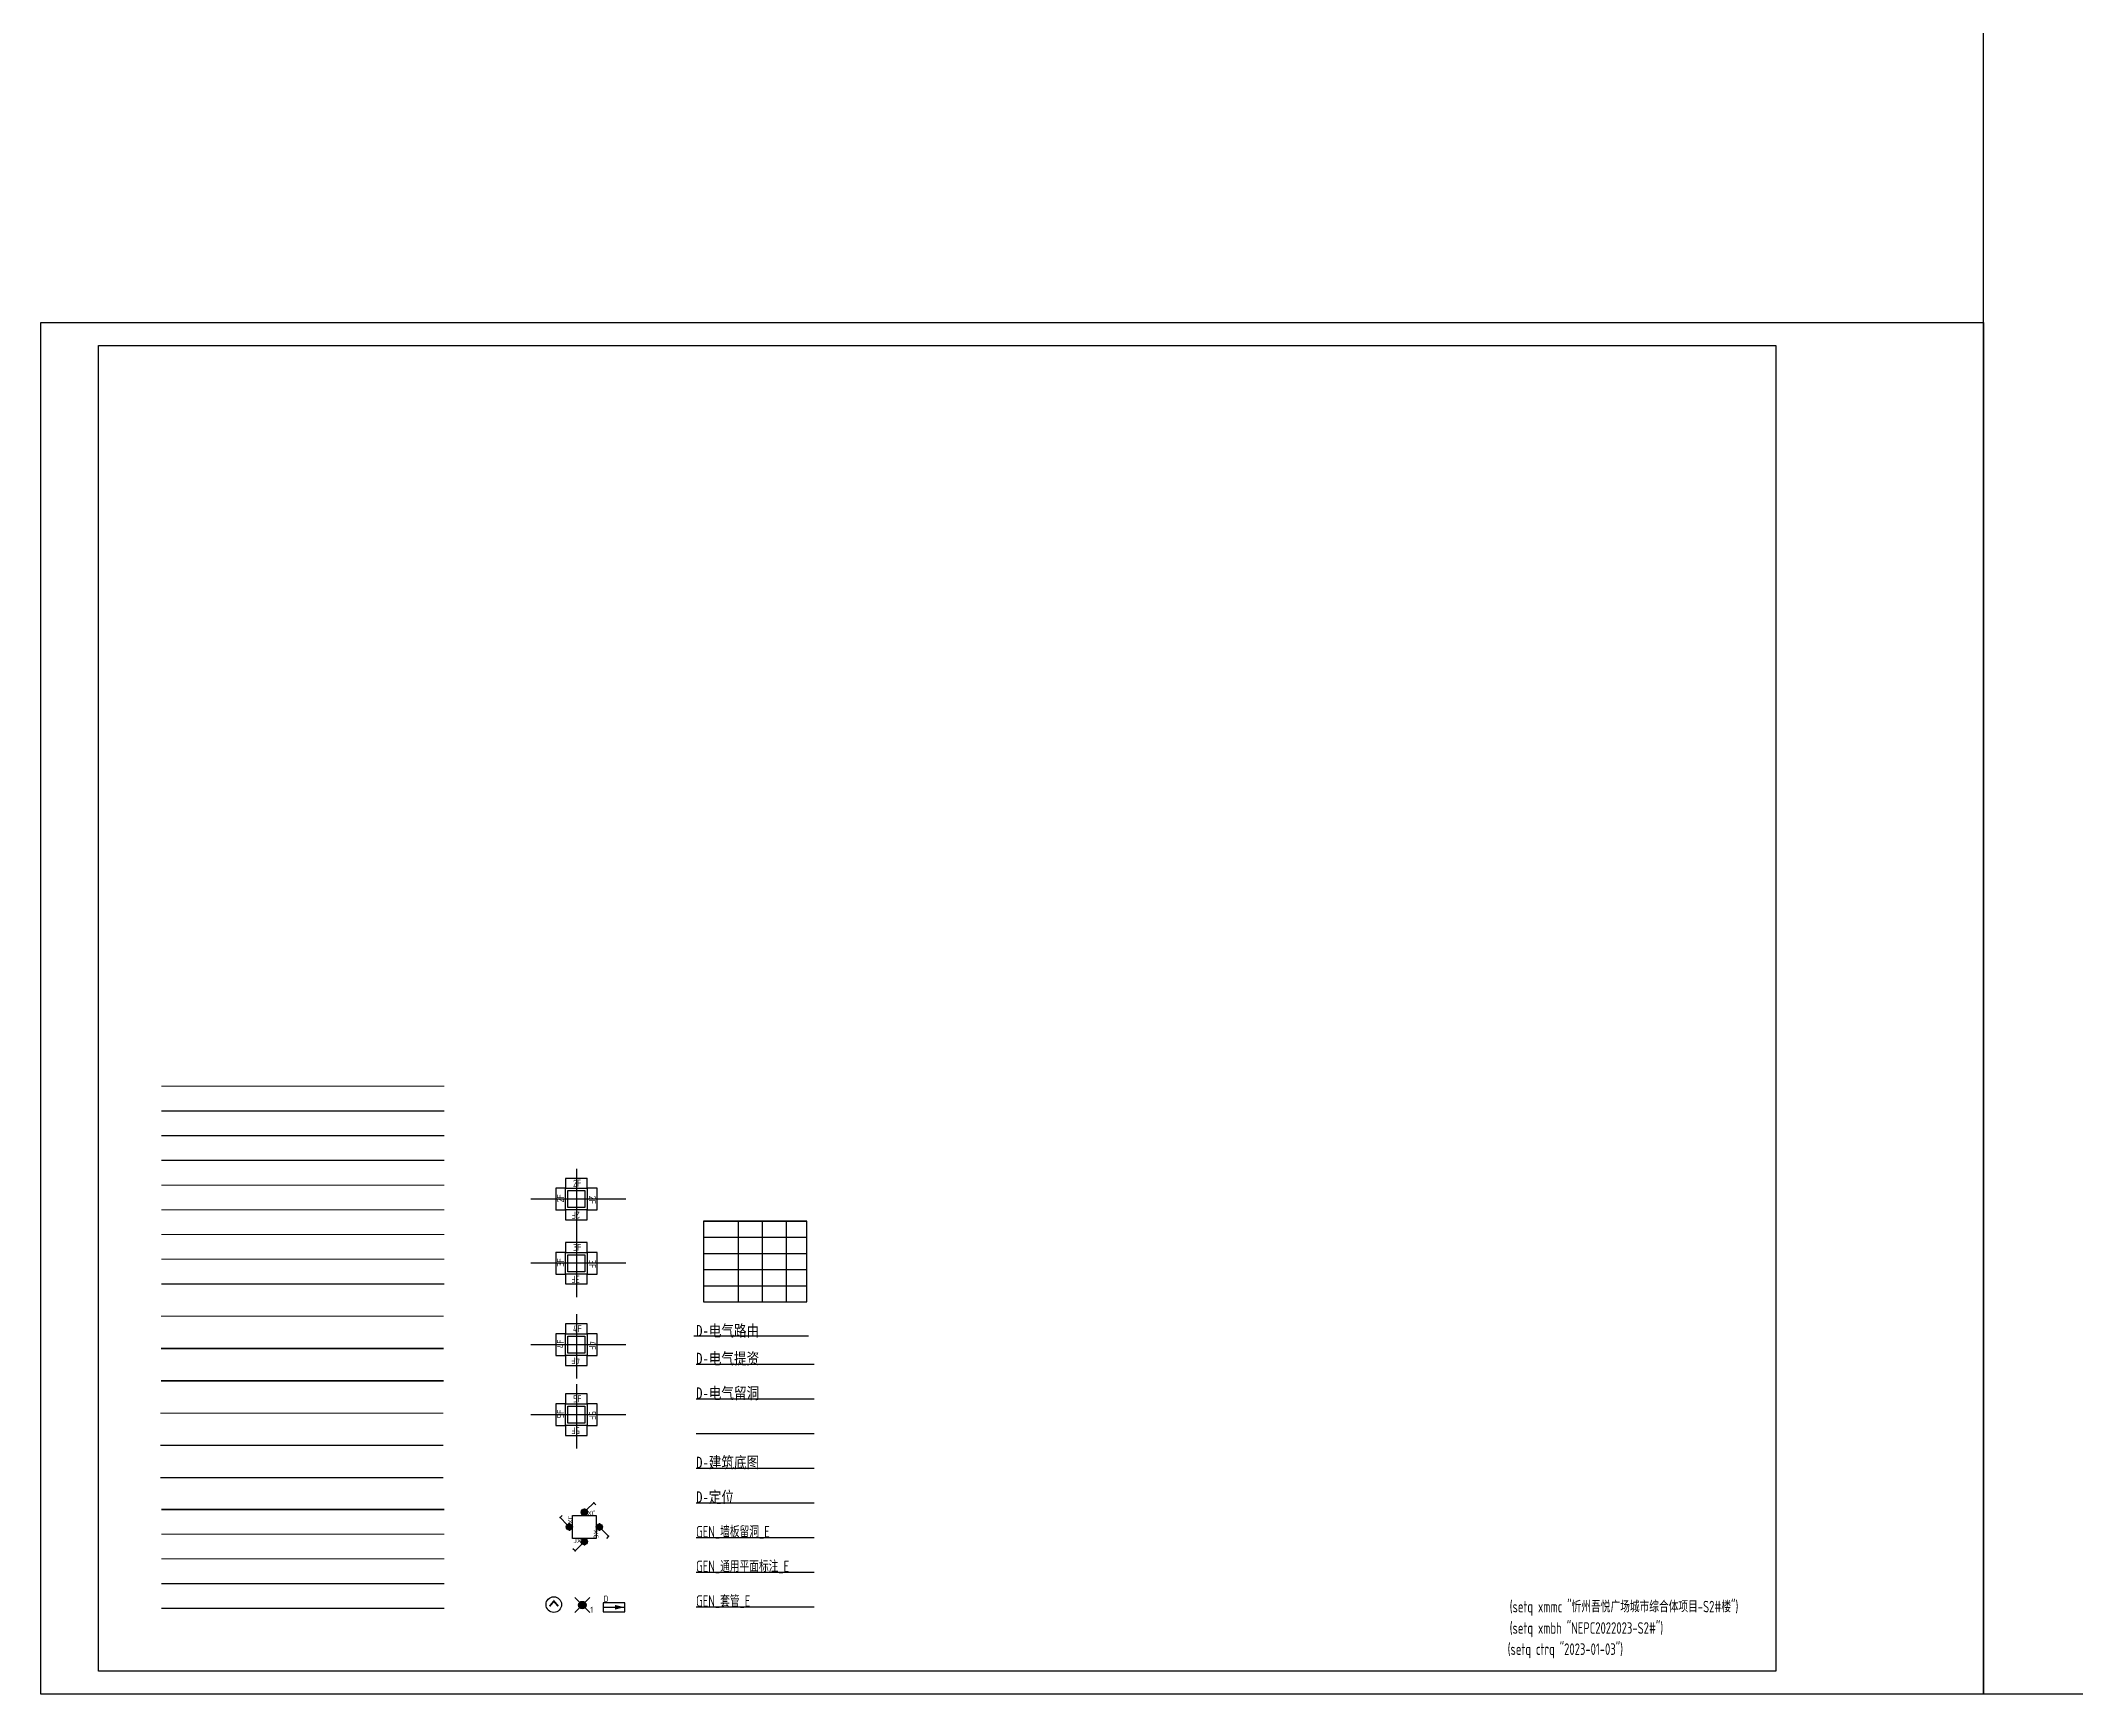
# Model space of a CAD drawing. Header units: millimetres. Extents: x -84100 to 597295, y 0 to 572785.
# Drawn here: x -84100 to 3969, y 0 to 71598 of the extents above; entities that cross this region are included whole.
import ezdxf
from ezdxf.enums import TextEntityAlignment as Align

# ---------------------------------------------------------------- set-up
doc = ezdxf.new("R2010")
doc.units = ezdxf.units.MM
doc.header["$LTSCALE"] = 1000
doc.layers.add('D-定位', color=4, linetype='Continuous', plot=False)
doc.layers.add('D-电气提资', color=3, linetype='Continuous', plot=False)
for name, color, linetype in [('D-建筑底图', 252, 'Continuous'), ('D-电气留洞', 1, 'Continuous'), ('D-电气路由', 7, 'Continuous'), ('FAS_二线直通电话线', 6, 'TG_T'), ('FAS_区域显示器', 1, 'TG_CX'), ('FAS_报警布线_E', 1, 'Continuous'), ('FAS_消防广播', 5, 'TG_GB'), ('FAS_消防电话', 6, 'TG_TP'), ('FAS_联动', 130, 'TG_L'), ('FAS_联动控制', 130, 'TG_LD'), ('FAS_防火门', 3, 'TG_FM'), ('GEN_参数1_E', 20, 'Continuous'), ('GEN_墙板留洞_E', 20, 'Continuous'), ('GEN_套管_E', 6, 'Continuous'), ('GEN_接地线_E', 4, 'TG_／明'), ('GEN_桥架及线槽_E', 2, 'Continuous'), ('GEN_通用平面标注_E', 20, 'Continuous'), ('GEN_防雷线_E', 4, 'Continuous'), ('LITE_照明设备_E', 3, 'Continuous'), ('SYS_框图及表格_E', 7, 'Continuous'), ('SYS_说明_E', 7, 'Continuous'), ('TELE_应急照明通讯线_E', 4, 'Continuous'), ('TELE_手动控制线_E', 4, 'TG_P'), ('TELE_消防电源监控线_E', 4, 'Continuous'), ('TELE_电气火灾监控线_E', 4, 'TG_P'), ('WIRE-USER6', 3, 'TG_P'), ('WIRE-USER7', 3, 'TG_K'), ('WIRE-USER9', 3, 'TG_MJ')]:
    doc.layers.add(name, color=color, linetype=linetype)
doc.styles.add('_TEL_ATTDEF', font='tssdeng.shx', dxfattribs={"bigfont": 'tssdchn.shx'})
doc.styles.add('_TEL_DIM', font='TSSDENG', dxfattribs={"width": 0.6, "height": 3.5, "bigfont": 'TSSDCHN'})
doc.styles.add('hztxt', font='tssdeng.shx', dxfattribs={"bigfont": 'tssdchn.shx'})
doc.styles.add('ICDA-STYLE1', font='TSSDENG.shx', dxfattribs={"width": 0.7, "bigfont": 'TSSDCHN.shx'})
doc.styles.add('ICDA-STYLE2', font='simhei.ttf', dxfattribs={"width": 0.8})
doc.styles.get("Standard").update_dxf_attribs({"font": 'tssdeng.shx', "bigfont": 'tssdchn.shx'})
doc.styles.add('TG_LINETYPE', font='TSSDENG', dxfattribs={"width": 0.7, "height": 3.5, "bigfont": 'TSSDCHN'})
doc.styles.add('TG_LINETYPE_THUND', font='TSSDENG', dxfattribs={"width": 0.7, "height": 5.5, "bigfont": 'TSSDCHN'})
doc.styles.add('TSSD1', font='tssdeng.shx', dxfattribs={"width": 0.8, "bigfont": 'tssdchn.shx'})
doc.linetypes.add('TG_C', pattern='A,2,-0.3,["C",TG_LINETYPE,S=0.1,R=0,X=-0.23,Y=-0.15],0', length=2.3)
doc.linetypes.add('TG_CX', pattern='A,2,-0.6,["CX",TG_LINETYPE,S=0.1,R=0,X=-0.52,Y=-0.15],0', length=2.6)
doc.linetypes.add('TG_D', pattern='A,2,-0.3,["D",TG_LINETYPE,S=0.1,R=0,X=-0.23,Y=-0.15],0', length=2.3)
doc.linetypes.add('TG_FM', pattern='A,2,-0.6,["FM",TG_LINETYPE,S=0.1,R=0,X=-0.52,Y=-0.15],0', length=2.6)
doc.linetypes.add('TG_GB', pattern='A,2,-0.6,["GB",TG_LINETYPE,S=0.1,R=0,X=-0.52,Y=-0.15],0', length=2.6)
doc.linetypes.add('TG_HK', pattern='A,2,-0.6,["HK",TG_LINETYPE,S=0.1,R=0,X=-0.52,Y=-0.15],0', length=2.6)
doc.linetypes.add('TG_K', pattern='A,2,-0.3,["K",TG_LINETYPE,S=0.1,R=0,X=-0.23,Y=-0.15],0', length=2.3)
doc.linetypes.add('TG_L', pattern='A,2,-0.3,["L",TG_LINETYPE,S=0.1,R=0,X=-0.23,Y=-0.15],0', length=2.3)
doc.linetypes.add('TG_LD', pattern='A,2,-0.6,["LD",TG_LINETYPE,S=0.1,R=0,X=-0.52,Y=-0.15],0', length=2.6)
doc.linetypes.add('TG_MJ', pattern='A,2,-0.6,["MJ",TG_LINETYPE,S=0.1,R=0,X=-0.52,Y=-0.15],0', length=2.6)
doc.linetypes.add('TG_P', pattern='A,1,-0.3,["P",TG_LINETYPE,S=0.1,R=0,X=-0.23,Y=-0.15],0', length=1.3)
doc.linetypes.add('TG_S', pattern='A,2,-0.3,["S",TG_LINETYPE,S=0.1,R=0,X=-0.23,Y=-0.15],0', length=2.3)
doc.linetypes.add('TG_S+D', pattern='A,2,-1,["S+D",TG_LINETYPE,S=0.1,R=0,X=-0.9,Y=-0.15],0', length=3)
doc.linetypes.add('TG_T', pattern='A,2,-0.3,["T",TG_LINETYPE,S=0.1,R=0,X=-0.23,Y=-0.15],0', length=2.3)
doc.linetypes.add('TG_TP', pattern='A,2,-0.78,["TP",TG_LINETYPE,S=0.1,R=0,X=-0.6,Y=-0.15],0', length=2.78)
doc.linetypes.add('TG_TX', pattern='A,2,-0.6,["TX",TG_LINETYPE,S=0.1,R=0,X=-0.52,Y=-0.15],0', length=2.6)
doc.linetypes.add('TG_XK', pattern='A,2,-0.6,["XK",TG_LINETYPE,S=0.1,R=0,X=-0.52,Y=-0.15],0', length=2.6)
doc.linetypes.add('TG_×', pattern='A,1,0,["×",TG_LINETYPE_THUND,S=0.1,R=0,X=-0.23,Y=-0.21],0', length=1)
doc.linetypes.add('TG_接地', pattern='A,0.3,0,["/",TG_LINETYPE,S=0.05,R=-8.594367,X=0,Y=-0.08],0.65,-0.13,0.13,-0.13', length=0.3)
doc.linetypes.add('TG_／明', pattern='A,2,0,["/",TG_LINETYPE,S=0.05,R=-8.594367,X=-0.23,Y=-0.04],0', length=2)

# ---------------------------------------------------------------- blocks, each defined once
blk = doc.blocks.new('sdrgtfhsdrfghe')
at = {"layer": 'D-定位'}
for points in [[(0, 0), (84100, 0), (84100, -59400), (0, -59400)], [(75100, -58400), (2500, -58400), (2500, -1000), (75100, -1000)]]:
    blk.add_lwpolyline(points, close=True, dxfattribs=at)
blk = doc.blocks.new('med')
for p, q in [((325, 325), (-325, -325)), ((-325, 325), (325, -325))]:
    blk.add_line(p, q)
blk.add_circle((0, 0), 162)
for points in [[(-141, 81), (141, 81), (-162, 0), (162, 0)], [(-141, -81), (141, -81), (-162, 0), (162, 0)], [(-81, 141), (81, 141), (-141, 81), (141, 81)], [(0, 162), (0, 162), (-81, 141), (81, 141)], [(-81, -141), (81, -141), (-141, -81), (141, -81)], [(0, -162), (0, -162), (-81, -141), (81, -141)]]:
    blk.add_solid(points)
at = {"color": 7}
blk.add_text('1', height=260, dxfattribs=at).set_placement((345, -332))
blk = doc.blocks.new('MES')
for p, q in [((-450, 195), (-450, -195)), ((486, 195), (-450, 195)), ((-436, 0), (436, 0)), ((486, -195), (486, 195)), ((-450, -195), (486, -195))]:
    blk.add_line(p, q)
blk.add_solid([(59, -99), (467, 0), (59, 99)])
at = {"color": 7}
blk.add_text('D', height=260, dxfattribs=at).set_placement((-440, 239))
blk = doc.blocks.new('$equip_U$00000605(zhangyuf)')
for p, q in [((-0.72, 0.66), (-0.72, 0)), ((0.72, 0.66), (-0.72, 0.66)), ((-0.72, 0), (0.72, 0)), ((0.72, 0), (0.72, 0.66))]:
    blk.add_line(p, q)
at = {"const_width": 0.04}
blk.add_lwpolyline([(-0.72, 0.66), (-0.72, 0), (0.72, 0), (0.72, 0.66), (-0.72, 0.66), (-0.72, 0)], dxfattribs=at)
at = {"color": 7, "style": 'hztxt', "width": 0.8}
blk.add_text('2F', height=0.462, dxfattribs=at).set_placement((-0.23, 0.11))
at = {"color": 7, "linetype": 'ByBlock', "style": '_TEL_DIM', "flags": 1}
for tag in ['A', 'REMARK']:
    blk.add_attdef(tag, text='', height=0.0000154, dxfattribs=at).set_placement((0, 0), align=Align.MIDDLE_CENTER)
blk = doc.blocks.new('$equip_U$00000606(zhangyuf)')
for p, q in [((-0.72, 0.66), (-0.72, 0)), ((0.72, 0.66), (-0.72, 0.66)), ((-0.72, 0), (0.72, 0)), ((0.72, 0), (0.72, 0.66))]:
    blk.add_line(p, q)
at = {"const_width": 0.04}
blk.add_lwpolyline([(-0.72, 0.66), (-0.72, 0), (0.72, 0), (0.72, 0.66), (-0.72, 0.66), (-0.72, 0)], dxfattribs=at)
at = {"color": 7, "style": 'hztxt', "width": 0.8}
blk.add_text('3F', height=0.462, dxfattribs=at).set_placement((-0.23, 0.11))
at = {"color": 7, "linetype": 'ByBlock', "style": '_TEL_DIM', "flags": 1}
for tag in ['A', 'REMARK']:
    blk.add_attdef(tag, text='', height=0.0000154, dxfattribs=at).set_placement((0, 0), align=Align.MIDDLE_CENTER)
blk = doc.blocks.new('$equip_U$00000607(zhangyuf)')
for p, q in [((-0.72, 0.66), (-0.72, 0)), ((0.72, 0.66), (-0.72, 0.66)), ((-0.72, 0), (0.72, 0)), ((0.72, 0), (0.72, 0.66))]:
    blk.add_line(p, q)
at = {"const_width": 0.04}
blk.add_lwpolyline([(-0.72, 0.66), (-0.72, 0), (0.72, 0), (0.72, 0.66), (-0.72, 0.66), (-0.72, 0)], dxfattribs=at)
at = {"color": 7, "style": 'hztxt', "width": 0.8}
blk.add_text('4F', height=0.462, dxfattribs=at).set_placement((-0.23, 0.11))
at = {"color": 7, "linetype": 'ByBlock', "style": '_TEL_DIM', "flags": 1}
for tag in ['A', 'REMARK']:
    blk.add_attdef(tag, text='', height=0.0000154, dxfattribs=at).set_placement((0, 0), align=Align.MIDDLE_CENTER)
blk = doc.blocks.new('$equip_U$00000608(zhangyuf)')
for p, q in [((-0.72, 0.66), (-0.72, 0)), ((0.72, 0.66), (-0.72, 0.66)), ((-0.72, 0), (0.72, 0)), ((0.72, 0), (0.72, 0.66))]:
    blk.add_line(p, q)
at = {"const_width": 0.04}
blk.add_lwpolyline([(-0.72, 0.66), (-0.72, 0), (0.72, 0), (0.72, 0.66), (-0.72, 0.66), (-0.72, 0)], dxfattribs=at)
at = {"color": 7, "style": 'hztxt', "width": 0.8}
blk.add_text('5F', height=0.462, dxfattribs=at).set_placement((-0.23, 0.11))
at = {"color": 7, "linetype": 'ByBlock', "style": '_TEL_DIM', "flags": 1}
for tag in ['A', 'REMARK']:
    blk.add_attdef(tag, text='', height=0.0000154, dxfattribs=at).set_placement((0, 0), align=Align.MIDDLE_CENTER)
blk = doc.blocks.new('$equip_U$00000668(zhangyufeng1)')
for p, q in [((0.15, 0.36), (0.62, 0.83)), ((0.62, 0.83), (0.77, 0.69))]:
    blk.add_line(p, q)
blk.add_circle((0, 0.21), 0.208)
for p in [(-0.21, 0.21), (0, 0.42), (0, 0), (0.21, 0.21), (0.62, 0.83)]:
    blk.add_point(p)
for points in [[(-0.18, 0.31), (0.18, 0.31), (-0.21, 0.21), (0.21, 0.21)], [(-0.18, 0.1), (0.18, 0.1), (-0.21, 0.21), (0.21, 0.21)], [(-0.1, 0.39), (0.1, 0.39), (-0.18, 0.31), (0.18, 0.31)], [(-0.1, 0.03), (0.1, 0.03), (-0.18, 0.1), (0.18, 0.1)], [(0, 0.42), (0, 0.42), (-0.1, 0.39), (0.1, 0.39)], [(0, 0), (0, 0), (-0.1, 0.03), (0.1, 0.03)]]:
    blk.add_solid(points)
at = {"color": 7, "style": '_TEL_DIM'}
blk.add_attdef('$TEXT$', text='', height=0.308, dxfattribs=at).set_placement((0.47, 0.15), align=Align.MIDDLE_CENTER)
at = {"color": 7, "style": '_TEL_DIM', "flags": 1}
for tag in ['A', 'REMARK']:
    blk.add_attdef(tag, text='', height=0.0000154, dxfattribs=at).set_placement((0, 0), align=Align.MIDDLE_CENTER)
blk = doc.blocks.new('f')
blk.add_wipeout([(-18, 337), (80, 328), (182, 284), (252, 224), (302, 151), (332, 57), (336, -32), (312, -127), (265, -209), (211, -263), (141, -306), (68, -330), (-9, -337), (-80, -327), (-190, -279), (-277, -193), (-320, -107), (-337, 21), (-310, 132), (-259, 216), (-199, 272), (-112, 318)])
at = {"const_width": 78}
blk.add_lwpolyline([(74, 183), (-148, -3), (74, -193)], dxfattribs=at)
blk.add_ellipse((0, 0), major_axis=(0, 337), ratio=1, start_param=4.712389, end_param=10.995574)

msp = doc.modelspace()

# ---------------------------------------------------------------- linework, layer by layer
at = {"layer": 'D-定位'}
for p, q in [((-60909.2, 22755.7), (-60909.2, 19977.3)), ((-58764.9, 21440), (-62889, 21440)), ((-60909.2, 19979.1), (-60909.2, 17200.7)), ((-58764.9, 18663.4), (-62889, 18663.4)), ((-60909.2, 16453.1), (-60909.2, 13674.7)), ((-58764.9, 15137.4), (-62889, 15137.4)), ((-60909.2, 13422.5), (-60909.2, 10644.2)), ((-58764.9, 12106.8), (-62889, 12106.8))]:
    msp.add_line(p, q, dxfattribs=at)
at = {"layer": 'D-定位', "linetype": 'Continuous'}
msp.add_lwpolyline([(0, 572784.5), (597295.5, 572784.5), (597295.5, 0), (0, 0)], close=True, dxfattribs=at)
at = {"layer": 'D-定位'}
for points in [[(-61277.2, 21808), (-60541.2, 21808), (-60541.2, 21072), (-61277.2, 21072)], [(-61277.2, 19031.4), (-60541.2, 19031.4), (-60541.2, 18295.4), (-61277.2, 18295.4)], [(-61277.2, 15505.4), (-60541.2, 15505.4), (-60541.2, 14769.4), (-61277.2, 14769.4)], [(-61277.2, 12474.8), (-60541.2, 12474.8), (-60541.2, 11738.8), (-61277.2, 11738.8)]]:
    msp.add_lwpolyline(points, close=True, dxfattribs=at)
at = {"layer": 'D-定位', "linetype": 'Continuous'}
msp.add_lwpolyline([(-55726, 8289.1), (-50620.8, 8289.1)], dxfattribs=at)
at = {"layer": 'D-建筑底图', "linetype": 'Continuous'}
msp.add_lwpolyline([(-55726, 9789.1), (-50620.8, 9789.1)], dxfattribs=at)
at = {"layer": 'D-电气提资', "linetype": 'Continuous'}
msp.add_lwpolyline([(-55726, 14289.1), (-50620.8, 14289.1)], dxfattribs=at)
at = {"layer": 'D-电气留洞'}
msp.add_lwpolyline([(-55726, 12789.1), (-50620.8, 12789.1)], dxfattribs=at)
at = {"layer": 'D-电气路由'}
msp.add_lwpolyline([(-55835.5, 15516), (-50861.6, 15516)], dxfattribs=at)
at = {"layer": 'FAS_二线直通电话线', "color": 6, "const_width": 50}
msp.add_lwpolyline([(-78872, 19908.8), (-66635.4, 19908.8)], dxfattribs=at)
at = {"layer": 'FAS_区域显示器', "const_width": 50}
msp.add_lwpolyline([(-78872, 20978.7), (-66635.4, 20978.7)], dxfattribs=at)
at = {"layer": 'FAS_报警布线_E', "linetype": 'TG_D', "const_width": 50}
msp.add_lwpolyline([(-78872, 26328.1), (-66635.4, 26328.1)], dxfattribs=at)
at = {"layer": 'FAS_报警布线_E', "linetype": 'TG_S+D', "const_width": 50}
msp.add_lwpolyline([(-78872, 25258.2), (-66635.4, 25258.2)], dxfattribs=at)
at = {"layer": 'FAS_报警布线_E', "linetype": 'TG_S', "const_width": 50}
msp.add_lwpolyline([(-78872, 24188.3), (-66635.4, 24188.3)], dxfattribs=at)
at = {"layer": 'FAS_报警布线_E', "linetype": 'Continuous', "const_width": 50}
msp.add_lwpolyline([(-78872, 23118.5), (-66635.4, 23118.5)], dxfattribs=at)
at = {"layer": 'FAS_消防广播', "linetype": 'TG_GB', "const_width": 50}
msp.add_lwpolyline([(-78872, 17769), (-66635.4, 17769)], dxfattribs=at)
at = {"layer": 'FAS_消防电话', "linetype": 'TG_TP', "const_width": 50}
msp.add_lwpolyline([(-78898, 16370.7), (-66655.3, 16370.7)], dxfattribs=at)
at = {"layer": 'FAS_联动', "linetype": 'TG_L', "const_width": 50}
msp.add_lwpolyline([(-78872, 18838.9), (-66635.4, 18838.9)], dxfattribs=at)
at = {"layer": 'FAS_联动控制', "linetype": 'TG_LD', "const_width": 60}
msp.add_lwpolyline([(-78872, 8002.2), (-66635.4, 8002.2)], dxfattribs=at)
at = {"layer": 'FAS_防火门', "const_width": 50}
msp.add_lwpolyline([(-78872, 22048.6), (-66635.4, 22048.6)], dxfattribs=at)
at = {"layer": 'GEN_参数1_E'}
msp.add_lwpolyline([(-61079.2, 7748.8), (-60055.3, 7748.8), (-60055.3, 6746.3), (-61079.2, 6746.3)], close=True, dxfattribs=at)
at = {"layer": 'GEN_墙板留洞_E'}
msp.add_lwpolyline([(-55726, 6789.1), (-50620.8, 6789.1)], dxfattribs=at)
at = {"layer": 'GEN_套管_E', "linetype": 'Continuous'}
msp.add_lwpolyline([(-55726, 3789.1), (-50620.8, 3789.1)], dxfattribs=at)
at = {"layer": 'GEN_接地线_E', "linetype": 'TG_接地', "ltscale": 2, "const_width": 60}
msp.add_lwpolyline([(-78898, 13574.1), (-66655.3, 13574.1)], dxfattribs=at)
at = {"layer": 'GEN_桥架及线槽_E', "linetype": 'Continuous'}
msp.add_lwpolyline([(-55726, 11289.1), (-50620.8, 11289.1)], dxfattribs=at)
at = {"layer": 'GEN_通用平面标注_E'}
msp.add_lwpolyline([(-55726, 5289.1), (-50620.8, 5289.1)], dxfattribs=at)
at = {"layer": 'GEN_防雷线_E', "linetype": 'TG_×', "const_width": 60}
msp.add_lwpolyline([(-78898, 14972.4), (-66655.3, 14972.4)], dxfattribs=at)
at = {"layer": 'SYS_框图及表格_E'}
msp.add_lwpolyline([(-55413.2, 16986.6), (-50937.4, 16986.6), (-50937.4, 20486.6), (-55413.2, 20486.6)], close=True, dxfattribs=at)
for points in [[(-55413.2, 20486.6), (-50937.4, 20486.6)], [(-53902.5, 20486.6), (-53902.5, 16986.6)], [(-52867.6, 20486.6), (-52867.6, 16986.6)], [(-51827.9, 20486.6), (-51827.9, 16986.6)], [(-55413.2, 19786.6), (-50937.4, 19786.6)], [(-55413.2, 19086.6), (-50937.4, 19086.6)], [(-55413.2, 18386.6), (-50937.4, 18386.6)], [(-55413.2, 17686.6), (-50937.4, 17686.6)]]:
    msp.add_lwpolyline(points, dxfattribs=at)
at = {"layer": 'TELE_应急照明通讯线_E', "linetype": 'TG_TX', "const_width": 50}
msp.add_lwpolyline([(-78872, 6932.3), (-66635.4, 6932.3)], dxfattribs=at)
at = {"layer": 'TELE_手动控制线_E', "linetype": 'TG_C', "const_width": 50}
msp.add_lwpolyline([(-78872, 3722.7), (-66635.4, 3722.7)], dxfattribs=at)
at = {"layer": 'TELE_消防电源监控线_E', "linetype": 'TG_XK', "const_width": 50}
msp.add_lwpolyline([(-78872, 5862.4), (-66635.4, 5862.4)], dxfattribs=at)
at = {"layer": 'TELE_电气火灾监控线_E', "linetype": 'TG_HK', "const_width": 50}
msp.add_lwpolyline([(-78872, 4792.5), (-66635.4, 4792.5)], dxfattribs=at)
at = {"layer": 'WIRE-USER6', "const_width": 50}
msp.add_lwpolyline([(-78917.9, 10777.4), (-66675.2, 10777.4)], dxfattribs=at)
at = {"layer": 'WIRE-USER7', "const_width": 50}
msp.add_lwpolyline([(-78917.9, 9379.1), (-66675.2, 9379.1)], dxfattribs=at)
at = {"layer": 'WIRE-USER9', "const_width": 50}
msp.add_lwpolyline([(-78917.9, 12175.7), (-66675.2, 12175.7)], dxfattribs=at)

# ---------------------------------------------------------------- block references
at = {"layer": 'D-定位'}
msp.add_blockref('sdrgtfhsdrfghe', (-84100, 59400), dxfattribs=at)
at = {"layer": 'LITE_照明设备_E', "xscale": 650, "yscale": 650, "zscale": 650}
for name, p in [('$equip_U$00000605(zhangyuf)', (-60909.2, 21908)), ('$equip_U$00000606(zhangyuf)', (-60909.2, 19131.4)), ('$equip_U$00000607(zhangyuf)', (-60909.2, 15605.4)), ('$equip_U$00000608(zhangyuf)', (-60909.2, 12574.8))]:
    msp.add_blockref(name, p, dxfattribs=at)
for name, p, rotation in [('$equip_U$00000605(zhangyuf)', (-61377.2, 21440), 90), ('$equip_U$00000605(zhangyuf)', (-60441.2, 21440), 270), ('$equip_U$00000605(zhangyuf)', (-60909.2, 20972), 180), ('$equip_U$00000606(zhangyuf)', (-61377.2, 18663.4), 90), ('$equip_U$00000606(zhangyuf)', (-60441.2, 18663.4), 270), ('$equip_U$00000606(zhangyuf)', (-60909.2, 18195.4), 180), ('$equip_U$00000607(zhangyuf)', (-61377.2, 15137.4), 90), ('$equip_U$00000607(zhangyuf)', (-60441.2, 15137.4), 270), ('$equip_U$00000607(zhangyuf)', (-60909.2, 14669.4), 180), ('$equip_U$00000608(zhangyuf)', (-61377.2, 12106.8), 90), ('$equip_U$00000608(zhangyuf)', (-60441.2, 12106.8), 270), ('$equip_U$00000608(zhangyuf)', (-60909.2, 11638.8), 180)]:
    msp.add_blockref(name, p, dxfattribs=dict(at, rotation=rotation))
msp.add_blockref('$equip_U$00000668(zhangyufeng1)', (-60567.2, 7748.8), dxfattribs=at).add_auto_attribs({'$TEXT$': 'XC'})
for p, rotation in [((-61079.2, 7247.6), 89.99999999999999), ((-60567.2, 6746.3), 180)]:
    msp.add_blockref('$equip_U$00000668(zhangyufeng1)', p, dxfattribs=dict(at, rotation=rotation)).add_auto_attribs({'$TEXT$': 'XC'})
at = {"layer": 'LITE_照明设备_E'}
ref = msp.add_blockref('$equip_U$00000668(zhangyufeng1)', (-60055.3, 7247.6), dxfattribs=dict(at, xscale=650, yscale=650, zscale=650, rotation=270))
ref.add_attrib('$TEXT$', 'XC', dxfattribs={"layer": '0', "color": 7, "height": 200, "rotation": 270, "style": '_TEL_ATTDEF'}).set_placement((-59960.7, 6942.5), align=Align.TOP_CENTER)
for name, p in [('med', (-60654.4, 3863)), ('MES', (-59299.3, 3769.6))]:
    msp.add_blockref(name, p, dxfattribs=at)

# ---------------------------------------------------------------- texts
at = {"layer": 'D-定位', "style": 'ICDA-STYLE2', "width": 0.8}
msp.add_text('D-定位', height=500, dxfattribs=at).set_placement((-55726, 8289.1))
at = {"layer": 'D-建筑底图', "style": 'ICDA-STYLE2', "width": 0.8}
msp.add_text('D-建筑底图', height=500, dxfattribs=at).set_placement((-55726, 9789.1))
at = {"layer": 'D-电气提资', "linetype": 'Continuous', "style": 'ICDA-STYLE2', "width": 0.8}
msp.add_text('D-电气提资', height=500, dxfattribs=at).set_placement((-55726, 14289.1))
at = {"layer": 'D-电气留洞', "style": 'ICDA-STYLE2', "width": 0.8}
msp.add_text('D-电气留洞', height=500, dxfattribs=at).set_placement((-55726, 12789.1))
at = {"layer": 'D-电气路由', "style": 'ICDA-STYLE2', "width": 0.8}
msp.add_text('D-电气路由', height=500, dxfattribs=at).set_placement((-55726, 15492.8))
at = {"layer": 'GEN_墙板留洞_E', "style": 'TSSD1', "width": 0.7}
msp.add_text('GEN_墙板留洞_E ', height=500, dxfattribs=at).set_placement((-55726, 6789.1))
at = {"layer": 'GEN_套管_E', "style": 'TSSD1', "width": 0.7}
msp.add_text('GEN_套管_E ', height=500, dxfattribs=at).set_placement((-55726, 3789.1))
at = {"layer": 'GEN_通用平面标注_E', "style": 'TSSD1', "width": 0.7}
msp.add_text('GEN_通用平面标注_E ', height=500, dxfattribs=at).set_placement((-55726, 5289.1))
at = {"layer": 'SYS_说明_E', "style": 'ICDA-STYLE1', "width": 0.7}
for s, p in [('(setq xmmc "忻州吾悦广场城市综合体项目-S2#楼")', (-20513.4, 3549, 0)), ('(setq xmbh "NEPC2022023-S2#")', (-20513.4, 2621.4, 0)), ('(setq ctrq "2023-01-03")', (-20601.5, 1706, 0))]:
    msp.add_text(s, height=500, dxfattribs=at).set_placement(p)

# ---------------------------------------------------------------- next in the draw order: block references
at = {"layer": 'LITE_照明设备_E', "xscale": -1, "rotation": 90}
msp.add_blockref('f', (-61888.8, 3886.7), dxfattribs=at)

doc.saveas('drawing.dxf')
